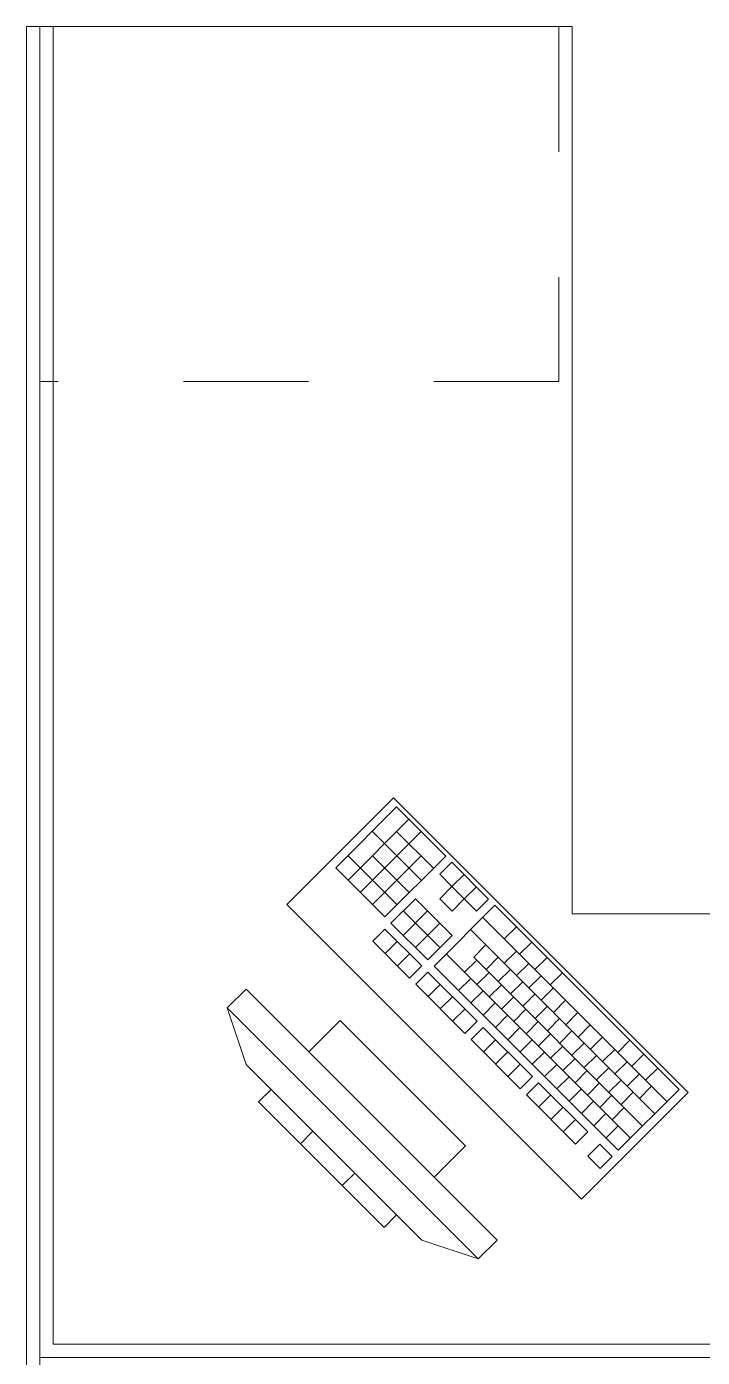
# Model space of a CAD drawing. Header units: inches. Extents: x -38 to 5698, y -33 to 92.
# Drawn here: x 226.868 to 227.63, y 10.935 to 12.435 of the extents above; entities that cross this region are included whole.
import ezdxf

# ---------------------------------------------------------------- set-up
doc = ezdxf.new("R2010")
doc.units = ezdxf.units.IN
doc.header["$MEASUREMENT"] = 0
doc.linetypes.add('Rayas', pattern=[0.282222, 0.141111, -0.141111])
doc.layers.add('Interior - Mobiliario', color=7, linetype='Continuous')

msp = doc.modelspace()

# ---------------------------------------------------------------- linework, layer by layer
at = {"layer": 'Interior - Mobiliario', "color": 175, "linetype": 'Continuous', "lineweight": 13}
for p, q in [((226.8981, 12.4353), (226.8681, 12.4353)), ((226.8681, 12.4353), (226.8681, 10.9503)), ((226.8981, 10.9503), (226.8981, 12.4353)), ((227.2851, 11.5558), (227.2165, 11.4872)), ((227.3405, 11.5004), (227.2851, 11.5558)), ((227.2989, 11.5419), (227.2304, 11.4734)), ((227.3128, 11.5281), (227.2442, 11.4595)), ((227.3131, 11.473), (227.2577, 11.5284)), ((227.3268, 11.4867), (227.2852, 11.5282)), ((227.2856, 11.4455), (227.2302, 11.5009)), ((227.2993, 11.4592), (227.2578, 11.5008)), ((227.3129, 11.5005), (227.2581, 11.4457)), ((227.2719, 11.4318), (227.3405, 11.5004)), ((227.3474, 11.4935), (227.3337, 11.4798)), ((227.3889, 11.4519), (227.3474, 11.4935)), ((227.2165, 11.4872), (227.2719, 11.4318)), ((227.3337, 11.4798), (227.3475, 11.4659)), ((227.3613, 11.4796), (227.3475, 11.4659)), ((227.3475, 11.4659), (227.3338, 11.4522)), ((227.3614, 11.4521), (227.3475, 11.4659)), ((227.3751, 11.4658), (227.3614, 11.4521)), ((227.3063, 11.4523), (227.2788, 11.4249)), ((227.3478, 11.4108), (227.3063, 11.4523)), ((227.3338, 11.4522), (227.3477, 11.4383)), ((227.3477, 11.4383), (227.3614, 11.4521)), ((227.3614, 11.4521), (227.3752, 11.4382)), ((227.3752, 11.4382), (227.3889, 11.4519)), ((227.3341, 11.3971), (227.2926, 11.4386)), ((227.3201, 11.4385), (227.2927, 11.411)), ((227.3959, 11.445), (227.3273, 11.3764)), ((227.5899, 11.2236), (227.3822, 11.4313)), ((227.6036, 11.2373), (227.3959, 11.445)), ((227.272, 11.418), (227.2583, 11.4043)), ((227.3135, 11.3765), (227.272, 11.418)), ((227.2788, 11.4249), (227.3204, 11.3834)), ((227.334, 11.4246), (227.3065, 11.3972)), ((227.5762, 11.2099), (227.3684, 11.4176)), ((227.4201, 11.4208), (227.4064, 11.4071)), ((227.2583, 11.4043), (227.2998, 11.3628)), ((227.2858, 11.4042), (227.2721, 11.3905)), ((227.3204, 11.3834), (227.3478, 11.4108)), ((227.3858, 11.4003), (227.372, 11.3865)), ((227.4374, 11.4035), (227.4237, 11.3897)), ((227.2997, 11.3903), (227.286, 11.3766)), ((227.5487, 11.1824), (227.341, 11.3901)), ((227.5624, 11.1961), (227.372, 11.3865)), ((227.3996, 11.3864), (227.3859, 11.3727)), ((227.4202, 11.3932), (227.4065, 11.3795)), ((227.4547, 11.3861), (227.441, 11.3724)), ((227.2998, 11.3628), (227.3135, 11.3765)), ((227.3273, 11.3764), (227.535, 11.1687)), ((227.3755, 11.3831), (227.3618, 11.3694)), ((227.4135, 11.3726), (227.3997, 11.3589)), ((227.4341, 11.3794), (227.4204, 11.3656)), ((227.3204, 11.3696), (227.3067, 11.3559)), ((227.3067, 11.3559), (227.3621, 11.3005)), ((227.3758, 11.3142), (227.3204, 11.3696)), ((227.3343, 11.3557), (227.3206, 11.342)), ((227.3687, 11.3624), (227.355, 11.3487)), ((227.3894, 11.3692), (227.3756, 11.3555)), ((227.4032, 11.3554), (227.3895, 11.3417)), ((227.4273, 11.3587), (227.4136, 11.345)), ((227.4479, 11.3655), (227.4342, 11.3518)), ((227.472, 11.3688), (227.4583, 11.3551)), ((227.1154, 11.3505), (227.0942, 11.3293)), ((227.3983, 11.0676), (227.1154, 11.3505)), ((227.3481, 11.3419), (227.3344, 11.3282)), ((227.3826, 11.3486), (227.3688, 11.3349)), ((227.417, 11.3415), (227.4033, 11.3278)), ((227.4411, 11.3449), (227.4274, 11.3312)), ((227.4618, 11.3517), (227.4481, 11.3379)), ((227.0942, 11.3293), (227.3771, 11.0464)), ((227.0942, 11.3293), (227.1154, 11.2656)), ((227.362, 11.328), (227.3483, 11.3143)), ((227.3964, 11.3348), (227.3827, 11.321)), ((227.4309, 11.3277), (227.4172, 11.314)), ((227.455, 11.331), (227.4413, 11.3173)), ((227.4756, 11.3378), (227.4619, 11.3241)), ((227.2215, 11.3151), (227.1861, 11.2798)), ((227.3629, 11.1737), (227.2215, 11.3151)), ((227.3621, 11.3005), (227.3758, 11.3142)), ((227.4103, 11.3209), (227.3965, 11.3072)), ((227.4447, 11.3138), (227.431, 11.3001)), ((227.4688, 11.3172), (227.4551, 11.3035)), ((227.4895, 11.324), (227.4758, 11.3103)), ((227.5033, 11.3101), (227.4896, 11.2964)), ((227.3828, 11.3073), (227.369, 11.2935)), ((227.4382, 11.2519), (227.3828, 11.3073)), ((227.4241, 11.3071), (227.4104, 11.2933)), ((227.4586, 11.3), (227.4449, 11.2863)), ((227.4827, 11.3033), (227.469, 11.2896)), ((227.5172, 11.2963), (227.5035, 11.2826)), ((227.369, 11.2935), (227.4244, 11.2382)), ((227.3966, 11.2934), (227.3829, 11.2797)), ((227.438, 11.2932), (227.4242, 11.2795)), ((227.4724, 11.2862), (227.4587, 11.2724)), ((227.4965, 11.2895), (227.4828, 11.2758)), ((227.531, 11.2824), (227.5173, 11.2687)), ((227.5482, 11.2927), (227.5345, 11.279)), ((227.3134, 11.0676), (227.1154, 11.2656)), ((227.1861, 11.2798), (227.3276, 11.1383)), ((227.4105, 11.2796), (227.3967, 11.2659)), ((227.4243, 11.2657), (227.4106, 11.252)), ((227.4518, 11.2794), (227.4381, 11.2657)), ((227.4656, 11.2655), (227.4519, 11.2518)), ((227.4863, 11.2723), (227.4726, 11.2586)), ((227.5104, 11.2756), (227.4967, 11.2619)), ((227.5449, 11.2686), (227.5312, 11.2549)), ((227.5638, 11.2771), (227.5501, 11.2634)), ((227.4244, 11.2382), (227.4382, 11.2519)), ((227.4795, 11.2517), (227.4658, 11.238)), ((227.5001, 11.2585), (227.4864, 11.2447)), ((227.5242, 11.2618), (227.5105, 11.2481)), ((227.5587, 11.2547), (227.545, 11.241)), ((227.5794, 11.2615), (227.5656, 11.2478)), ((227.1437, 11.2373), (227.1296, 11.2232)), ((227.2851, 11.0959), (227.1437, 11.2373)), ((227.4451, 11.2449), (227.4314, 11.2312)), ((227.5005, 11.1896), (227.4451, 11.2449)), ((227.4933, 11.2378), (227.4796, 11.2241)), ((227.514, 11.2446), (227.5003, 11.2309)), ((227.5381, 11.2479), (227.5244, 11.2342)), ((227.535, 11.1687), (227.6036, 11.2373)), ((227.5726, 11.2409), (227.5588, 11.2272)), ((227.1296, 11.2232), (227.271, 11.0818)), ((227.4314, 11.2312), (227.4868, 11.1758)), ((227.4589, 11.2311), (227.4452, 11.2174)), ((227.5072, 11.224), (227.4935, 11.2103)), ((227.5278, 11.2308), (227.5141, 11.2171)), ((227.5519, 11.2341), (227.5382, 11.2204)), ((227.4728, 11.2173), (227.4591, 11.2035)), ((227.521, 11.2101), (227.5073, 11.1964)), ((227.5417, 11.2169), (227.528, 11.2032)), ((227.1909, 11.1902), (227.1767, 11.176)), ((227.4866, 11.2034), (227.4729, 11.1897)), ((227.5349, 11.1963), (227.5212, 11.1826)), ((227.4868, 11.1758), (227.5005, 11.1896)), ((227.5143, 11.1757), (227.5006, 11.162)), ((227.5282, 11.1619), (227.5143, 11.1757)), ((227.3276, 11.1383), (227.3629, 11.1737)), ((227.5006, 11.162), (227.5144, 11.1481)), ((227.5144, 11.1481), (227.5282, 11.1619)), ((227.238, 11.143), (227.2239, 11.1289)), ((227.271, 11.0818), (227.2851, 11.0959)), ((227.3771, 11.0464), (227.3134, 11.0676)), ((227.3771, 11.0464), (227.3983, 11.0676)), ((226.8681, 10.9503), (226.8681, 10.9203)), ((228.1831, 10.9503), (226.8981, 10.9503))]:
    msp.add_line(p, q, dxfattribs=at)
at = {"layer": 'Interior - Mobiliario', "color": 175, "linetype": 'Rayas', "lineweight": 13}
for p, q in [((227.4681, 12.4353), (227.4681, 12.0353)), ((227.4681, 12.0353), (226.8831, 12.0353))]:
    msp.add_line(p, q, dxfattribs=at)
at = {"layer": 'Interior - Mobiliario', "color": 175, "linetype": 'Continuous', "lineweight": 13, "flags": 128}
for points in [[(226.8831, 10.9353), (226.8831, 12.4353), (227.4831, 12.4353), (227.4831, 11.4353), (228.1831, 11.4353), (228.1831, 10.9353)], [(227.4937, 11.1136), (227.6139, 11.2338), (227.2816, 11.5661), (227.1614, 11.4459)], [(226.8831, 10.9353), (226.8831, 9.4353), (227.4831, 9.4353), (227.4831, 10.4353), (228.1831, 10.4353), (228.1831, 10.9353)]]:
    msp.add_lwpolyline(points, close=True, dxfattribs=at)

doc.saveas('drawing.dxf')
